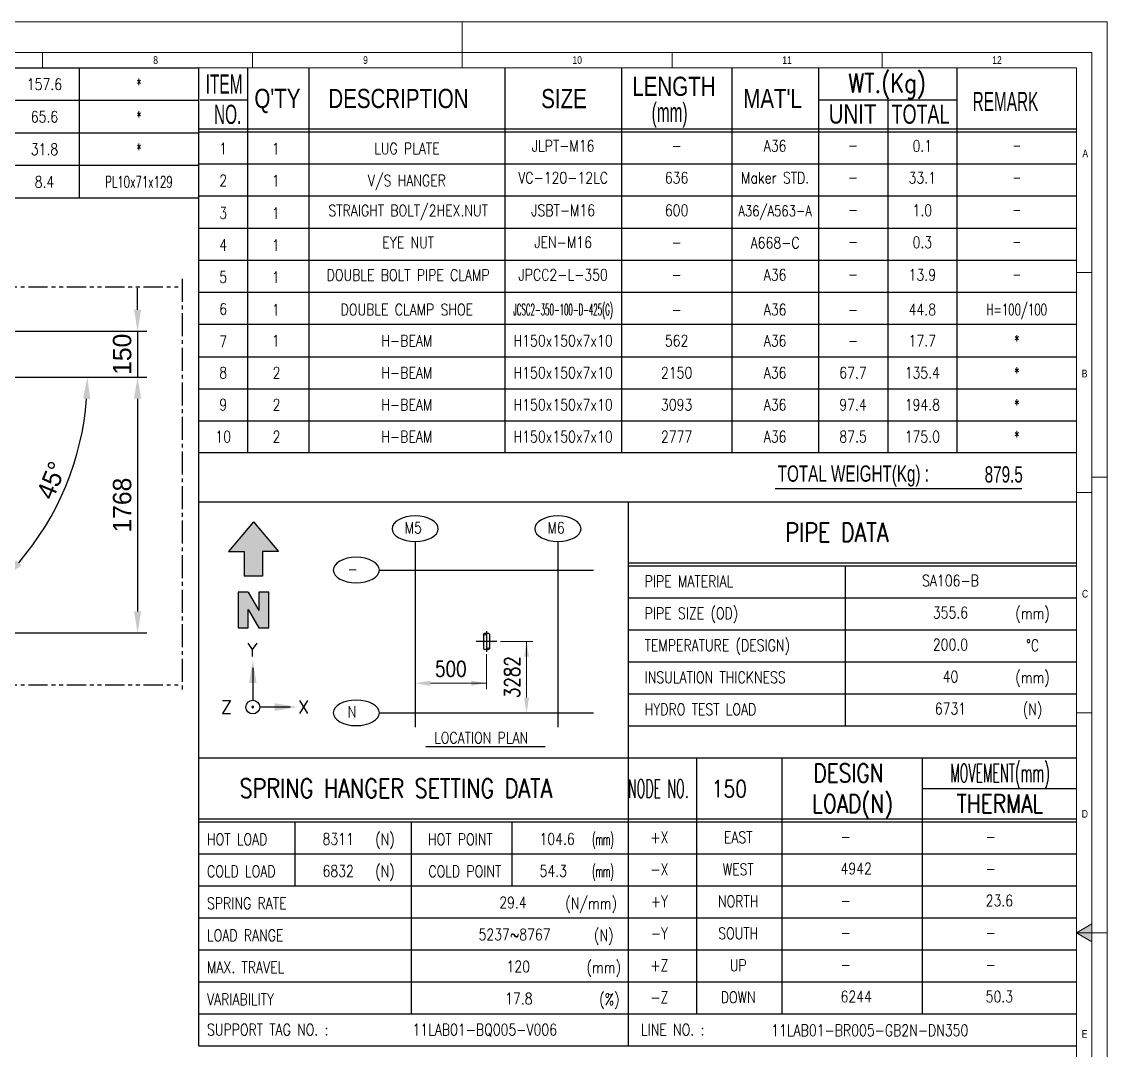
# Model space of a CAD drawing. Header units: millimetres. Extents: x 0 to 4222, y 0 to 2966.
# Drawn here: x 2433 to 4200, y 1292 to 2966 of the extents above; entities that cross this region are included whole.
import ezdxf
from ezdxf.enums import TextEntityAlignment as Align

# ---------------------------------------------------------------- set-up
doc = ezdxf.new("R2010")
doc.units = ezdxf.units.MM
doc.header["$LTSCALE"] = 50
doc.linetypes.add('CENTER2', pattern=[1.125, 0.75, -0.125, 0.125, -0.125])
doc.linetypes.add('PHANTOM2', pattern=[1.25, 0.625, -0.125, 0.125, -0.125, 0.125, -0.125])
for name, color, linetype in [('3. phantom', 6, 'PHANTOM2'), ('7', 7, 'Continuous'), ('7. center', 1, 'CENTER2'), ('dimension', 7, 'Continuous'), ('text', 2, 'Continuous'), ('TITLE', 9, 'Continuous'), ('Title Block', 7, 'Continuous')]:
    doc.layers.add(name, color=color, linetype=linetype)
for name, color, linetype, lineweight in [('4', 4, 'Continuous', 9), ('G-ANNO-BRDR', 3, 'Continuous', 0), ('G-ANNO-TTLB', 7, 'Continuous', 0)]:
    doc.layers.add(name, color=color, linetype=linetype, lineweight=lineweight)
doc.styles.add('ROMANS', font='romans.shx', dxfattribs={"width": 0.8, "bigfont": 'whgtxt.shx'})
doc.styles.add('S', font='simplex.shx')
doc.styles.add('Style-Arial', font='ARIAL.TTF')
doc.dimstyles.get("Standard").update_dxf_attribs({"dimtxt": 0.18, "dimasz": 0.18, "dimexe": 0.18, "dimexo": 0.0625, "dimgap": 0.09, "dimtad": 0, "dimtih": 1, "dimtoh": 1, "dimdec": 4, "dimzin": 0, "dimdsep": 46, "dimtxsty": 'Standard', "dimcen": 0.09, "dimadec": 0, "dimazin": 0, "dimtfac": 1, "dimtdec": 4, "dimtofl": 0, "dimtmove": 0, "dimatfit": 3, "dimfxl": 1, "dimtolj": 1, "dimtzin": 0, "dimarcsym": 0})

# ---------------------------------------------------------------- blocks, each defined once
blk = doc.blocks.new('*D21')
at = {"color": 4, "linetype": 'ByBlock', "lineweight": -2, "transparency": 16777216}
for p, q in [((2621.4, 2497.6), (2621.4, 2532.6)), ((2408.8, 2462.6), (2636.4, 2462.6)), ((2621.4, 2462.6), (2621.4, 2387.6)), ((2408.8, 2387.6), (2636.4, 2387.6)), ((2621.4, 2352.6), (2621.4, 2317.6))]:
    blk.add_line(p, q, dxfattribs=at)
at = {"color": 4, "transparency": 16777216}
for points in [[(2615.6, 2497.6), (2627.2, 2497.6), (2621.4, 2462.6)], [(2615.6, 2352.6), (2627.2, 2352.6), (2621.4, 2387.6)]]:
    blk.add_solid(points, dxfattribs=at)
at = {"layer": 'Defpoints', "color": 0, "transparency": 16777216}
for p in [(2393.8, 2462.6), (2393.8, 2387.6), (2621.4, 2387.6)]:
    blk.add_point(p, dxfattribs=at)
at = {"color": 2, "transparency": 16777216, "insert": (2596.4, 2425.1), "char_height": 30, "attachment_point": 5, "rotation": 90}
blk.add_mtext('150', dxfattribs=at)
blk = doc.blocks.new('*D22')
at = {"color": 4, "linetype": 'ByBlock', "lineweight": -2, "transparency": 16777216}
for p, q in [((2621.4, 2352.6), (2621.4, 2006.5)), ((2408.8, 1971.5), (2636.4, 1971.5))]:
    blk.add_line(p, q, dxfattribs=at)
at = {"color": 4, "transparency": 16777216}
for points in [[(2615.6, 2352.6), (2627.2, 2352.6), (2621.4, 2387.6)], [(2615.6, 2006.5), (2627.2, 2006.5), (2621.4, 1971.5)]]:
    blk.add_solid(points, dxfattribs=at)
at = {"layer": 'Defpoints', "color": 0, "transparency": 16777216}
for p in [(2621.4, 2387.6), (2393.8, 1971.5), (2621.4, 1971.5)]:
    blk.add_point(p, dxfattribs=at)
at = {"color": 2, "transparency": 16777216, "insert": (2596.4, 2179.5), "char_height": 30, "attachment_point": 5, "rotation": 90}
blk.add_mtext('1768', dxfattribs=at)
blk = doc.blocks.new('*D25')
at = {"color": 4, "linetype": 'ByBlock', "lineweight": -2, "transparency": 16777216}
for p, q in [((2408.8, 2387.6), (2554.8, 2387.6)), ((2404.4, 2059.9), (2414.8, 2049.5))]:
    blk.add_line(p, q, dxfattribs=at)
blk.add_arc((2076.7, 2387.6), 463.1, 319.3317, 355.6683, dxfattribs=at)
at = {"color": 4, "transparency": 16777216}
for points in [[(2532.6, 2352.8), (2544.3, 2352.4), (2539.8, 2387.6)], [(2432.2, 2081.8), (2423.7, 2089.8), (2404.2, 2060.1)]]:
    blk.add_solid(points, dxfattribs=at)
at = {"layer": 'Defpoints', "color": 0, "transparency": 16777216}
for p in [(1685, 2387.6), (2076.7, 2387.6), (2393.8, 2387.6), (2477.7, 2156), (2393.8, 2070.5)]:
    blk.add_point(p, dxfattribs=at)
at = {"color": 2, "transparency": 16777216, "insert": (2481.4, 2219.9), "char_height": 30, "attachment_point": 5, "rotation": 67.5}
blk.add_mtext('45°', dxfattribs=at)

msp = doc.modelspace()

# ---------------------------------------------------------------- hatches: boundary and pattern name
at = {"layer": 'dimension'}
msp.add_hatch(color=256, dxfattribs=at).paths.add_polyline_path([(2818.7, 2008.2), (2801.5, 2038), (2785.1, 2038), (2785.1, 1979.8), (2801.5, 1979.8), (2801.5, 2009.5), (2818.7, 1979.8), (2835.1, 1979.8), (2835.1, 2038), (2818.7, 2038)])
at = {"layer": 'TITLE'}
msp.add_hatch(color=256, dxfattribs=at).paths.add_polyline_path([(2795.2, 2103.9), (2795.2, 2063.6), (2825, 2063.6), (2825, 2103.9), (2850.8, 2103.9), (2810.1, 2152.1), (2769.4, 2103.9)])

# ---------------------------------------------------------------- linework, layer by layer
at = {"color": 3}
for p, q in [((3184.4, 1969.6), (3184.4, 1945.6)), ((3194.5, 1969.6), (3194.5, 1945.6))]:
    msp.add_line(p, q, dxfattribs=at)
at = {"color": 1}
for p, q in [((3189.5, 1974.5), (3189.5, 1940.7)), ((3206.4, 1957.6), (3172.6, 1957.6))]:
    msp.add_line(p, q, dxfattribs=at)
for p, q in [((2809, 1914.7), (2809, 1862)), ((2869.6, 1850.8), (2820.2, 1850.8))]:
    msp.add_line(p, q)
msp.add_circle((2809, 1850.8), 11.2)
at = {"color": 6}
for centre, start, end in [((3186.9, 1966.9), 46.3111, 133.6889), ((3186.9, 1972.2), 226.3111, 313.6889), ((3192, 1966.9), 46.3111, 133.6889), ((3186.9, 1948.2), 226.3111, 313.6889), ((3192, 1942.9), 46.3111, 133.6889), ((3192, 1948.2), 226.3111, 313.6889)]:
    msp.add_arc(centre, 3.68, start, end, dxfattribs=at)
for start, end in [(0, 180), (180, 0)]:
    msp.add_arc((2809, 1850.8), 1.41, start, end)
for points in [[(2815.1, 1889.9), (2802.8, 1889.9), (2809, 1927.1)], [(2844.8, 1857), (2844.8, 1844.6), (2881.9, 1850.8)]]:
    msp.add_solid(points)
at = {"layer": '3. phantom'}
for p, q in [((2381.3, 2535.1), (2693.8, 2535.1)), ((2381.3, 1886.9), (2693.8, 1886.9))]:
    msp.add_line(p, q, dxfattribs=at)
at = {"layer": '7', "color": 4, "lineweight": 0}
for p, q in [((3212.2, 1957.6), (3265, 1957.6)), ((3254.6, 1866.3), (3254.6, 1957.6)), ((3189.5, 1936.6), (3189.5, 1879.9)), ((3098.2, 1889.6), (3189.5, 1889.6))]:
    msp.add_line(p, q, dxfattribs=at)
at = {"layer": '7', "color": 4}
for points in [[(3250.4, 1932.6), (3258.8, 1932.6), (3254.6, 1957.6)], [(3098.2, 1893.8), (3098.2, 1885.4), (3073.2, 1889.6)], [(3164.5, 1893.8), (3164.5, 1885.4), (3189.5, 1889.6)], [(3250.4, 1866.3), (3258.8, 1866.3), (3254.6, 1841.3)]]:
    msp.add_solid(points, dxfattribs=at)
at = {"layer": '7. center'}
msp.add_line((2693.8, 2548.1), (2693.8, 1874.4), dxfattribs=at)
at = {"layer": 'dimension'}
for p, q in [((3073.2, 2120.3), (3073.2, 1818.1)), ((3305.7, 2120.3), (3305.7, 1818.1)), ((3015.1, 2073.8), (3363.8, 2073.8)), ((2801.5, 2038), (2785.1, 2038)), ((2785.1, 2038), (2785.1, 1979.8)), ((2801.5, 2038), (2818.7, 2008.2)), ((2835.1, 2038), (2818.7, 2038)), ((2818.7, 2038), (2818.7, 2008.2)), ((2835.1, 1979.8), (2835.1, 2038)), ((2801.5, 1979.8), (2801.5, 2009.5)), ((2801.5, 2009.5), (2818.7, 1979.8)), ((2785.1, 1979.8), (2801.5, 1979.8)), ((2818.7, 1979.8), (2835.1, 1979.8)), ((3015.1, 1841.3), (3363.8, 1841.3))]:
    msp.add_line(p, q, dxfattribs=at)
at = {"layer": 'dimension', "extrusion": (0, 0, -1)}
for centre in [(3073.2, 2141.1), (3305.7, 2141.1), (2977.5, 2073.8), (2977.5, 1841.3)]:
    msp.add_ellipse(centre, major_axis=(37.6, 0), ratio=0.55154, dxfattribs=at)
at = {"layer": 'G-ANNO-BRDR', "color": 3, "lineweight": 13, "ltscale": 0.172512}
for p, q in [((0, 2966.5), (4200, 2966.5)), ((4200, 2966.5), (4200, 0))]:
    msp.add_line(p, q, dxfattribs=at)
at = {"layer": 'G-ANNO-TTLB', "color": 7, "lineweight": 13, "ltscale": 0.172512, "extrusion": (0, 0, -1)}
for p, q in [((3150, 2916.5), (3150, 2966.5)), ((2466.6, 2891.6), (2466.6, 2916.5)), ((2808.3, 2891.6), (2808.3, 2916.5)), ((3150, 2891.6), (3150, 2916.5)), ((3491.6, 2891.6), (3491.6, 2916.5)), ((3833.3, 2891.6), (3833.3, 2916.5)), ((4175, 2891.6), (4175, 2916.5)), ((4150.1, 1483.2), (4200, 1483.2))]:
    msp.add_line(p, q, dxfattribs=at)
at = {"layer": 'G-ANNO-TTLB', "color": 7, "lineweight": 13, "ltscale": 0.172512}
for p, q in [((4200, 2966.5), (4150.1, 2966.5)), ((4200, 2916.5), (4200, 2966.5)), ((74.9, 2916.5), (4175, 2916.5)), ((4150.1, 2916.5), (4175, 2916.5)), ((4175, 2916.5), (4175, 49.9)), ((99.9, 2891.6), (4150.1, 2891.6)), ((4150.1, 2891.6), (4150.1, 74.9)), ((4150.1, 2558.2), (4175, 2558.2)), ((4200, 2224.9), (4175, 2224.9)), ((4150.1, 2199.9), (4175, 2199.9)), ((4150.1, 1841.6), (4175, 1841.6)), ((4150.1, 1483.2), (4175, 1483.2))]:
    msp.add_line(p, q, dxfattribs=at)
at = {"layer": 'G-ANNO-TTLB', "color": 7, "lineweight": 13, "ltscale": 0.172512, "flags": 128}
msp.add_lwpolyline([(4175, 1497.7), (4150.1, 1483.2), (4175, 1468.8), (4175, 1497.7)], dxfattribs=at)
at = {"layer": 'G-ANNO-TTLB', "color": 7, "lineweight": 13, "ltscale": 0.172512}
msp.add_solid([(4175, 1497.7), (4150.1, 1483.2), (4175, 1468.8)], dxfattribs=at)
at = {"layer": 'TITLE'}
for p, q in [((2810.1, 2152.4), (2769.4, 2104.2)), ((2810.1, 2152.4), (2850.8, 2104.2)), ((2769.4, 2104.2), (2795.2, 2104.2)), ((2795.2, 2103.9), (2795.2, 2063.6)), ((2850.8, 2104.2), (2825, 2104.2)), ((2825, 2103.9), (2825, 2063.6)), ((2825, 2063.6), (2795.2, 2063.6)), ((3090.7, 1786.6), (3285.2, 1786.6))]:
    msp.add_line(p, q, dxfattribs=at)
at = {"layer": 'Title Block', "color": 7}
for p, q in [((1292.1, 2891.6), (2721.1, 2891.6)), ((2526.3, 2891.6), (2526.3, 2679.7)), ((2721.1, 1299.5), (2721.1, 2891.6)), ((2800.5, 2891.6), (2800.5, 2264.9)), ((2900.4, 2891.6), (2900.4, 2264.9)), ((3219.3, 2891.6), (3219.3, 2264.9)), ((3409, 2891.6), (3409, 2264.9)), ((3588.8, 2891.6), (3588.8, 2264.9)), ((3729.7, 2891.6), (3729.7, 2264.9)), ((3955.3, 2891.6), (3955.3, 2264.9)), ((1292.1, 2838.6), (2721.1, 2838.6)), ((2723.3, 2839.1), (2800.5, 2839.1)), ((3729.7, 2839.1), (3955.3, 2839.1)), ((3842.5, 2839.1), (3842.5, 2264.9)), ((1292.1, 2785.6), (2721.1, 2785.6)), ((2721.1, 2792), (4150.1, 2792)), ((2721.1, 2792), (4150.1, 2792)), ((2721.1, 2787.4), (4150.1, 2787.4)), ((2721.1, 2787.4), (4150.1, 2787.4)), ((1292.1, 2732.7), (2721.1, 2732.7)), ((2721.1, 2735.3), (4150.1, 2735.3)), ((1292.1, 2679.7), (2721.1, 2679.7)), ((2721.1, 2683.2), (4150.1, 2683.2)), ((2721.1, 2630.3), (4150.1, 2630.3)), ((2721.1, 2578.2), (4150.1, 2578.2)), ((2721.1, 2526.1), (4150.1, 2526.1)), ((2721.1, 2474), (4150.1, 2474)), ((2721.1, 2421.1), (4150.1, 2421.1)), ((2721.1, 2369), (4150.1, 2369)), ((2721.1, 2316.9), (4150.1, 2316.9)), ((2721.1, 2264.9), (4150.1, 2264.9)), ((3659.3, 2206.5), (4060.9, 2206.5)), ((2721.1, 2184.9), (4150.1, 2184.9)), ((3420.1, 2184.9), (3420.1, 1299.5)), ((3420.1, 2085.3), (4150.1, 2085.3)), ((3420.1, 2080.7), (4150.1, 2080.7)), ((3773.2, 2080.7), (3773.2, 1820.3)), ((3420.1, 2028.6), (4150.1, 2028.6)), ((3420.1, 1976.5), (4150.1, 1976.5)), ((3420.1, 1924.4), (4150.1, 1924.4)), ((3420.1, 1872.4), (4150.1, 1872.4)), ((3420.1, 1820.3), (4150.1, 1820.3)), ((2721.1, 1768.2), (4150.1, 1768.2)), ((3531.3, 1768.2), (3531.3, 1351.5)), ((3670.4, 1768.2), (3670.4, 1351.5)), ((3898.4, 1768.2), (3898.4, 1351.5)), ((3898.4, 1718.4), (4150.1, 1718.4)), ((2721.1, 1668.7), (4150.1, 1668.7)), ((2721.1, 1664), (4150.1, 1664)), ((2878, 1559.8), (2878, 1664)), ((3066.9, 1664), (3066.9, 1351.5)), ((3231.2, 1559.8), (3231.2, 1664)), ((2721.1, 1611.9), (4150.1, 1611.9)), ((2721.1, 1559.8), (4150.1, 1559.8)), ((2721.1, 1507.7), (4150.1, 1507.7)), ((2721.1, 1455.7), (4150.1, 1455.7)), ((2721.1, 1403.6), (4150.1, 1403.6)), ((2721.1, 1351.5), (4150.1, 1351.5)), ((2721.1, 1299.5), (4150.1, 1299.5))]:
    msp.add_line(p, q, dxfattribs=at)

# ---------------------------------------------------------------- texts
at = {"color": 2, "style": 'ROMANS'}
for s, width, p in [('157.6', 0.8, (2469.9, 2864.6)), ('*', 0.65, (2623.7, 2864.6)), ('65.6', 0.8, (2469.9, 2811.7)), ('*', 0.65, (2623.7, 2811.7)), ('31.8', 0.8, (2469.9, 2758.7)), ('*', 0.65, (2623.7, 2758.7)), ('-', 0.8, (3786.1, 2765.3)), ('0.1', 0.8, (3898.9, 2764.4)), ('-', 0.65, (4052.7, 2765.3)), ('33.1', 0.8, (3898.9, 2712.4)), ('8.4', 0.8, (2469.9, 2705.7)), ('PL10x71x129', 0.65, (2623.7, 2705.7)), ('-', 0.8, (3786.1, 2713.3)), ('-', 0.65, (4052.7, 2713.3)), ('1.0', 0.8, (3898.9, 2659.4)), ('-', 0.8, (3786.1, 2660.3)), ('-', 0.65, (4052.7, 2660.3)), ('0.3', 0.8, (3898.9, 2607.3)), ('-', 0.8, (3786.1, 2608.2)), ('-', 0.65, (4052.7, 2608.2)), ('13.9', 0.8, (3898.9, 2554.4)), ('-', 0.8, (3786.1, 2555.3)), ('-', 0.65, (4052.7, 2555.3)), ('H=100/100', 0.65, (4052.7, 2497.8)), ('-', 0.8, (3786.1, 2497.8)), ('44.8', 0.8, (3898.9, 2497.8)), ('-', 0.8, (3786.1, 2447.1)), ('17.7', 0.8, (3898.9, 2447.1)), ('*', 0.65, (4052.7, 2447.1)), ('67.7', 0.8, (3786.1, 2395)), ('135.4', 0.8, (3898.9, 2395)), ('*', 0.65, (4052.7, 2395)), ('97.4', 0.8, (3786.1, 2342.9)), ('194.8', 0.8, (3898.9, 2342.9)), ('*', 0.65, (4052.7, 2342.9)), ('87.5', 0.8, (3786.1, 2290.9)), ('175.0', 0.8, (3898.9, 2290.9)), ('*', 0.65, (4052.7, 2290.9))]:
    msp.add_text(s, height=18.6, dxfattribs=dict(at, width=width)).set_placement(p, align=Align.MIDDLE_CENTER)
at = {"style": 'ROMANS'}
for s, p in [('Y', (2799.8, 1933.2)), ('Z', (2756.9, 1840.1))]:
    msp.add_text(s, height=21.4, dxfattribs=at).set_placement(p)
msp.add_text('X', height=21.4, rotation=360, dxfattribs=at).set_placement((2882.5, 1840.1))
at = {"layer": '4', "color": 7, "style": 'Style-Arial', "width": 0.8}
for s, height, p in [('8', 12.5, (2646.9, 2897.8)), ('9', 12.5, (2988.6, 2897.8)), ('10', 12.49, (3329.3, 2897.8)), ('11', 12.49, (3671, 2897.8)), ('12', 12.49, (4012.7, 2897.8)), ('A', 12.5, (4159.5, 2745.7)), ('B', 12.5, (4158.4, 2387.4)), ('C', 12.5, (4158.8, 2029)), ('D', 12.5, (4158.4, 1670.7)), ('E', 12.5, (4158.4, 1312.4))]:
    msp.add_text(s, height=height, dxfattribs=at).set_placement(p)
at = {"layer": '7', "color": 2, "style": 'ROMANS', "width": 0.8}
msp.add_text('3282', height=25, rotation=90, dxfattribs=at).set_placement((3231.1, 1899.4), align=Align.MIDDLE)
msp.add_text('500', height=25, dxfattribs=at).set_placement((3131.3, 1913.1), align=Align.MIDDLE)
at = {"layer": 'text'}
for s, height, width, p in [('ITEM', 31.21, 0.6, (2732.4, 2849.4)), ('LENGTH', 31.21, 0.8, (3426.8, 2845.7)), ("Q'TY", 31.21, 0.8, (2811.6, 2826)), ('DESCRIPTION', 31.213, 0.8, (2932, 2825.9)), ('SIZE', 31.21, 0.8, (3278.5, 2825.7)), ("MAT'L", 31.21, 0.8, (3607.4, 2825.8)), ('REMARK', 31.21, 0.6, (3980.7, 2821.1)), ('NO.', 31.21, 0.6, (2745.8, 2800.1)), ('(mm)', 31.21, 0.6, (3458.3, 2803.2)), ('UNIT', 31.21, 0.8, (3746.4, 2800.7)), ('TOTAL', 31.21, 0.7, (3848.9, 2800.4))]:
    msp.add_text(s, height=height, dxfattribs=dict(at, width=width)).set_placement(p)
for s, height, style, width, p in [('WT.(Kg)', 31.21, 'S', 0.8, (3778.4, 2851.1)), ('PIPE DATA', 31, 'ROMANS', 0.8, (3675.9, 2119.7)), ('LOCATION PLAN', 18.6, 'ROMANS', 0.8, (3104.2, 1791.4)), ('SPRING HANGER SETTING DATA', 31, 'ROMANS', 0.8, (2787.4, 1703)), ('NODE NO.', 30, 'ROMANS', 0.5, (3419.6, 1703))]:
    msp.add_text(s, height=height, dxfattribs=dict(at, style=style, width=width)).set_placement(p)
at = {"layer": 'text', "style": 'ROMANS'}
for s, height, width, p in [('1', 18.6, 0.8, (2760.8, 2760)), ('1', 18.6, 0.8, (2846.5, 2759.7)), ('LUG PLATE', 18.6, 0.8, (3059.8, 2760)), ('JLPT-M16', 18.6, 0.8, (3314.2, 2764.4)), ('-', 18.6, 0.8, (3498.9, 2764.4)), ('A36', 18.6, 0.8, (3659.3, 2764.4)), ('VC-120-12LC', 18.6, 0.8, (3314.2, 2712.4)), ('636', 18.6, 0.8, (3498.9, 2712.4)), ('Maker STD.', 18.6, 0.8, (3659.3, 2712.4)), ('2', 18.6, 0.8, (2760.8, 2707.9)), ('1', 18.6, 0.8, (2846.5, 2707.6)), ('V/S HANGER', 18.6, 0.8, (3059.8, 2707.9)), ('STRAIGHT BOLT/2HEX.NUT', 18.6, 0.8, (3061.9, 2659)), ('JSBT-M16', 18.6, 0.8, (3314.2, 2659.4)), ('600', 18.6, 0.8, (3498.9, 2659.4)), ('A36/A563-A', 17.3, 0.8, (3659.3, 2658.5)), ('3', 18.6, 0.8, (2760.8, 2655)), ('1', 18.6, 0.8, (2846.5, 2654.7)), ('EYE NUT', 18.6, 0.8, (3061.9, 2606.9)), ('JEN-M16', 18.6, 0.8, (3314.2, 2607.4)), ('A668-C', 18.6, 0.8, (3659.3, 2606.5)), ('4', 18.6, 0.8, (2760.8, 2602.9)), ('1', 18.6, 0.8, (2846.5, 2602.6)), ('-', 18.6, 0.8, (3498.9, 2607.4)), ('DOUBLE BOLT PIPE CLAMP', 18.6, 0.8, (3061.9, 2554)), ('JPCC2-L-350', 18.6, 0.8, (3314.2, 2554.4)), ('A36', 18.6, 0.8, (3659.3, 2554.4)), ('5', 18.6, 0.8, (2760.8, 2550.8)), ('1', 18.6, 0.8, (2846.5, 2550.5)), ('-', 18.6, 0.8, (3498.9, 2554.4)), ('JCSC2-350-100-D-425(G)', 18.6, 0.45, (3314.2, 2497.8)), ('6', 18.6, 0.8, (2760.8, 2498.7)), ('1', 18.6, 0.8, (2846.5, 2497.5)), ('DOUBLE CLAMP SHOE', 18.6, 0.8, (3059.8, 2497.8)), ('-', 18.6, 0.8, (3498.9, 2497.8)), ('A36', 18.6, 0.8, (3659.3, 2497.8)), ('7', 18.6, 0.8, (2760.8, 2445.8)), ('1', 18.6, 0.8, (2846.5, 2447.1)), ('H-BEAM', 18.6, 0.8, (3059.8, 2447.1)), ('H150x150x7x10', 18.6, 0.8, (3314.2, 2447.1)), ('562', 18.6, 0.8, (3498.9, 2447.1)), ('A36', 18.6, 0.8, (3659.3, 2447.1)), ('8', 18.6, 0.8, (2760.8, 2395)), ('2', 18.6, 0.8, (2847.6, 2395)), ('H-BEAM', 18.6, 0.8, (3059.8, 2395)), ('H150x150x7x10', 18.6, 0.8, (3314.2, 2395)), ('2150', 18.6, 0.8, (3498.9, 2395)), ('A36', 18.6, 0.8, (3659.3, 2395)), ('9', 18.6, 0.8, (2760.8, 2343)), ('2', 18.6, 0.8, (2847.6, 2342.9)), ('H-BEAM', 18.6, 0.8, (3059.8, 2342.9)), ('H150x150x7x10', 18.6, 0.8, (3314.2, 2342.9)), ('3093', 18.6, 0.8, (3498.9, 2342.9)), ('A36', 18.6, 0.8, (3659.3, 2342.9)), ('10', 18.6, 0.8, (2760.8, 2290.9)), ('2', 18.6, 0.8, (2847.6, 2290.9)), ('H-BEAM', 18.6, 0.8, (3059.8, 2290.9)), ('H150x150x7x10', 18.6, 0.8, (3314.2, 2290.9)), ('2777', 18.6, 0.8, (3498.9, 2290.9)), ('A36', 18.6, 0.8, (3659.3, 2290.9)), ('DESIGN', 30, 0.8, (3778.6, 1743.3)), ('MOVEMENT(mm)', 30, 0.5, (4025.2, 1743.3)), ('LOAD(N)', 30, 0.8, (3785.3, 1693.5)), ('THERMAL', 30, 0.8, (4025.2, 1693.5)), ('11LAB01-BQ005-V006', 18.6, 0.8, (3186.6, 1325.5)), ('11LAB01-BR005-GB2N-DN350', 18.6, 0.8, (3813.4, 1324.5))]:
    msp.add_text(s, height=height, dxfattribs=dict(at, width=width)).set_placement(p, align=Align.MIDDLE_CENTER)
at = {"layer": 'text', "width": 0.7}
msp.add_text('879.5', height=26.53, dxfattribs=at).set_placement((4062.5, 2216.3), align=Align.RIGHT)
at = {"layer": 'text', "style": 'ROMANS', "width": 0.8}
for s, height, p in [('M5', 18.6, (3056.2, 2151.9)), ('M6', 18.6, (3288.7, 2151.9)), ('-', 18.6, (2963.5, 2084.7)), ('PIPE MATERIAL', 18.6, (3446.9, 2064.7)), ('PIPE SIZE (OD)', 18.6, (3446.9, 2012.6)), ('TEMPERATURE (DESIGN)', 18.6, (3446.9, 1960.5)), ('INSULATION THICKNESS', 18.6, (3446.9, 1908.4)), ('HYDRO TEST LOAD', 18.6, (3446.9, 1856.3)), ('N', 18.6, (2963.5, 1852.2)), ('150', 27.9, (3556.1, 1731.7)), ('HOT LOAD', 18.6, (2734.5, 1644.8)), ('8311', 18.6, (2922.5, 1645.2)), ('104.6', 18.6, (3275.7, 1645.2)), ('-', 18.6, (3765.8, 1649.2)), ('-', 18.6, (4002, 1649.2)), ('COLD LOAD', 18.6, (2734.5, 1592.6)), ('6832', 18.6, (2922.5, 1593.2)), ('54.3', 18.6, (3275.7, 1593.2)), ('4942', 18.6, (3765.8, 1597.1)), ('-', 18.6, (4002, 1597.1)), ('SPRING RATE', 18.6, (2734.5, 1540.6)), ('29.4', 18.6, (3210.2, 1541.8)), ('23.6', 18.6, (4002, 1545)), ('-', 18.6, (3765.8, 1545)), ('LOAD RANGE', 18.6, (2734.5, 1488.5)), ('5237~8767', 18.6, (3176.4, 1489.7)), ('-', 18.6, (3765.8, 1492.9)), ('-', 18.6, (4002, 1492.9)), ('MAX. TRAVEL', 18.6, (2734.5, 1436.4)), ('120', 18.6, (3222, 1437.6)), ('-', 18.6, (3765.8, 1440.8)), ('-', 18.6, (4002, 1440.8)), ('VARIABILITY', 18.6, (2734.5, 1384.3)), ('17.8', 18.6, (3219.8, 1385.5)), ('6244', 18.6, (3765.8, 1388.8)), ('50.3', 18.6, (4002, 1388.8)), ('SUPPORT TAG NO. :', 18.6, (2734.5, 1334.8)), ('LINE NO. :', 18.6, (3440.9, 1334.8))]:
    msp.add_text(s, height=height, dxfattribs=at).set_placement(p, align=Align.TOP_LEFT)
for s, p in [('SA106-B', (3944.7, 2056.6)), ('355.6', (3944.7, 2004.5)), ('200.0', (3944.7, 1952.4)), ('40', (3944.7, 1900.3)), ('6731', (3944.7, 1848.2))]:
    msp.add_text(s, height=18.6, dxfattribs=at).set_placement(p, align=Align.MIDDLE)
at = {"layer": 'text', "style": 'ROMANS'}
for s, width, p in [('(mm)', 0.8, (4078.4, 1994)), ('%%dC', 0.8, (4078.4, 1941.9)), ('(mm)', 0.8, (4078.4, 1889.8)), ('(N)', 0.8, (4078.4, 1837.7)), ('(N)', 0.8, (3024.2, 1626.2)), ('HOT POINT', 0.8, (3146.9, 1626.1)), ('(mm)', 0.5, (3379.1, 1626.1)), ('+X', 0.8, (3470.9, 1629.4)), ('EAST', 0.8, (3599.2, 1629.4)), ('(N)', 0.8, (3024.2, 1574.1)), ('COLD POINT', 0.8, (3154.2, 1574)), ('(mm)', 0.5, (3379.1, 1574)), ('-X', 0.8, (3470.9, 1577.3)), ('WEST', 0.8, (3599.2, 1577.3)), ('(N/mm)', 0.8, (3359.8, 1522)), ('+Y', 0.8, (3470.9, 1525.2)), ('NORTH', 0.8, (3599.2, 1525.2)), ('(N)', 0.8, (3380.4, 1469.9)), ('-Y', 0.8, (3470.9, 1473.1)), ('SOUTH', 0.8, (3599.2, 1473.1)), ('(mm)', 0.8, (3380.4, 1417.8)), ('+Z', 0.8, (3470.9, 1421)), ('UP', 0.8, (3599.2, 1421)), ('(%%%)', 0.8, (3389.5, 1365.7)), ('-Z', 0.8, (3470.9, 1368.9)), ('DOWN', 0.8, (3599.2, 1369))]:
    msp.add_text(s, height=18.6, dxfattribs=dict(at, width=width)).set_placement(p, align=Align.CENTER)
at = {"layer": 'TITLE', "width": 0.7}
msp.add_text('TOTAL WEIGHT(Kg) : ', height=26.436, dxfattribs=at).set_placement((3663.6, 2217.6))

# ---------------------------------------------------------------- dimensions: what is measured, and where the dimension line sits
dim = msp.add_linear_dim(base=(2621.4, 2387.6), p1=(2393.8, 2462.6), p2=(2393.8, 2387.6), angle=90, text='150', dimstyle='Standard', override={"dimscale": 10, "dimtxt": 3, "dimasz": 3.5, "dimexe": 1.5, "dimexo": 1.5, "dimgap": 1, "dimtad": 1, "dimtih": 0, "dimtoh": 0, "dimdec": 0, "dimrnd": 0.5, "dimzin": 8, "dimdsep": 44, "dimcen": 2.5, "dimclrd": 4, "dimclre": 4, "dimclrt": 2, "dimtdec": 0, "dimtofl": 1, "dimtolj": 0, "dimtzin": 8, "dimarcsym": 1})
dim.commit()
dim.dimension.update_dxf_attribs({"geometry": '*D21', "text_midpoint": (2621.4, 2425.1), "dimtype": 160})
dim = msp.add_angular_dim_2l(base=(2477.7, 2156), line1=((2076.7, 2387.6), (2393.8, 2070.5)), line2=((2393.8, 2387.6), (1685, 2387.6)), dimstyle='Standard', override={"dimscale": 10, "dimtxt": 3, "dimasz": 3.5, "dimexe": 1.5, "dimexo": 1.5, "dimgap": 1, "dimtad": 1, "dimtih": 0, "dimtoh": 0, "dimdec": 0, "dimrnd": 0.5, "dimzin": 8, "dimdsep": 44, "dimcen": 2.5, "dimclrd": 4, "dimclre": 4, "dimclrt": 2, "dimtdec": 0, "dimtofl": 1, "dimtolj": 0, "dimtzin": 8, "dimarcsym": 1})
dim.commit()
dim.dimension.update_dxf_attribs({"geometry": '*D25', "text_midpoint": (2481.4, 2219.9)})
dim = msp.add_linear_dim(base=(2621.4, 1971.5), p1=(2621.4, 2387.6), p2=(2393.8, 1971.5), angle=90, text='1768', dimstyle='Standard', override={"dimscale": 10, "dimtxt": 3, "dimasz": 3.5, "dimexe": 1.5, "dimexo": 1.5, "dimgap": 1, "dimtad": 1, "dimtih": 0, "dimtoh": 0, "dimdec": 0, "dimrnd": 0.5, "dimzin": 8, "dimdsep": 44, "dimcen": 2.5, "dimclrd": 4, "dimclre": 4, "dimclrt": 2, "dimtdec": 0, "dimtofl": 1, "dimtolj": 0, "dimtzin": 8, "dimarcsym": 1})
dim.commit()
dim.dimension.update_dxf_attribs({"geometry": '*D22', "text_midpoint": (2596.4, 2179.5)})

doc.saveas('drawing.dxf')
